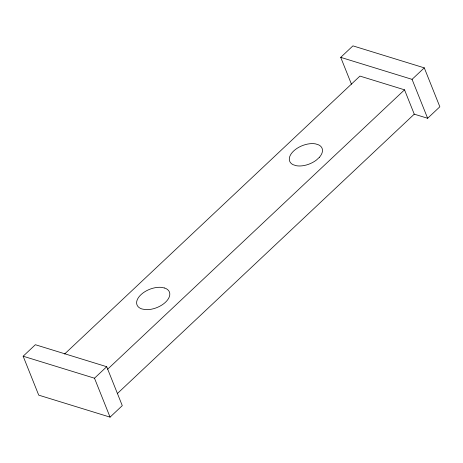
<?xml version="1.0" encoding="UTF-8"?>
<svg xmlns="http://www.w3.org/2000/svg" width="463" height="463" viewBox="0 0 463 463"><rect width="100%" height="100%" fill="white"/><g stroke="black" fill="none" stroke-linecap="round" stroke-linejoin="round"><path stroke-width="0.69" d="M23.15 356.215L35.362 344.721L106.71 366.713L122.278 405.64L110.067 417.134L38.718 395.142L23.15 356.215L94.493 378.207L110.067 417.134M351.458 84.208L340.722 57.36L352.933 45.866L424.282 67.858L439.85 106.785L427.638 118.279L414.258 114.158L404.529 89.828L359.936 76.082L64.583 354.027M94.493 378.207L106.71 366.713M340.722 57.36L412.064 79.352L424.282 67.858M107.595 369.26L404.529 89.828M117.324 393.591L414.258 114.158M412.064 79.352L427.638 118.279M319.36 157.339L316.385 160.076A17.444 9.833 -21.8 0 1 296.175 165.696L293.021 164.666A17.444 9.833 -21.8 0 1 293.814 150.845A17.444 9.833 -21.8 0 1 315.61 143.895L318.764 144.925A17.444 9.833 -21.8 0 1 319.36 157.339M164.654 288.015L161.153 287.338A17.444 9.833 -21.8 0 0 139.791 295.88A17.444 9.833 -21.8 0 0 141.771 308.931L145.278 309.608A17.444 9.833 -21.8 0 0 166.639 301.066A17.444 9.833 -21.8 0 0 164.654 288.015"/></g></svg>
